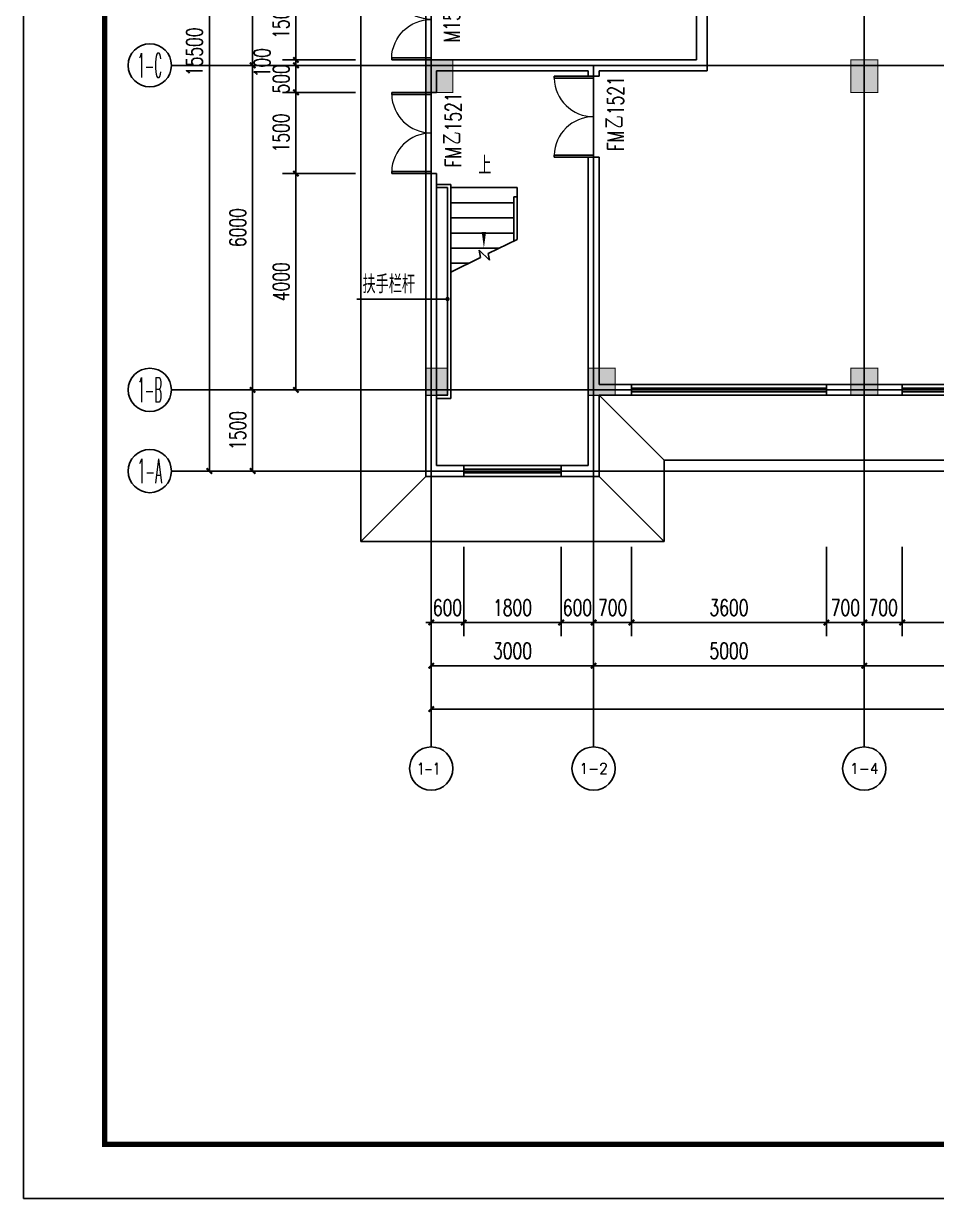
# Model space of a CAD drawing. Extents: x -6243262 to 3079315, y -2914302 to 172723.
# Drawn here: x -2555583 to -2538717, y -733350 to -711628 of the extents above; entities that cross this region are included whole.
import ezdxf
from ezdxf.enums import TextEntityAlignment as Align

# ---------------------------------------------------------------- set-up
doc = ezdxf.new("R2010")
doc.units = 0
doc.header["$LTSCALE"] = 1000
for name, color, linetype in [('0-柱网', 2, 'Continuous'), ('AXIS', 3, 'Continuous'), ('AXIS_TEXT', 7, 'Continuous'), ('DIM_LEAD', 3, 'Continuous'), ('DIM_SYMB', 3, 'Continuous'), ('DOOR_FIRE', 4, 'Continuous'), ('DOOR_FIRE_TEXT', 7, 'Continuous'), ('DOTE', 24, 'Continuous'), ('HANDRAIL', 3, 'Continuous'), ('PUB_DIM', 3, 'Continuous'), ('PUB_TITLE', 4, 'Continuous'), ('STAIR', 2, 'Continuous'), ('WALL', 9, 'Continuous'), ('WINDOW', 4, 'Continuous'), ('WINDOW_TEXT', 7, 'Continuous')]:
    doc.layers.add(name, color=color, linetype=linetype)
doc.styles.add('_TCH_AXIS', font='COMPLEX', dxfattribs={"bigfont": 'GBCBIG'})
doc.styles.add('_TCH_DIM', font='SIMPLEX', dxfattribs={"bigfont": 'GBCBIG'})
doc.styles.add('_TCH_DIM_T3', font='SIMPLEX', dxfattribs={"width": 0.705882, "bigfont": 'GBCBIG'})
doc.styles.add('_TCH_WINDOW', font='SIMPLEX', dxfattribs={"height": 3.5, "bigfont": 'GBCBIG'})
doc.styles.add('COMPLEX', font='COMPLEX')
doc.dimstyles.new('_TCH_ARCH&&100', dxfattribs={"dimtxt": 297.5, "dimasz": 100, "dimexe": 250, "dimexo": 300, "dimgap": 126.25, "dimtad": 1, "dimdec": 0, "dimzin": 0, "dimdsep": 46, "dimtxsty": '_TCH_DIM_T3', "dimblk": 'ARCHTICK', "dimcen": 0.09, "dimclrt": 7, "dimazin": 2, "dimtfac": 1, "dimtdec": 0, "dimtix": 1, "dimtmove": 2, "dimatfit": 3, "dimfxl": 0, "dimtolj": 1, "dimtzin": 0, "dimarcsym": 0})

# ---------------------------------------------------------------- blocks, each defined once
blk = doc.blocks.new('1#柱网')
at = {"layer": '0-柱网'}
for points in [[(494005, 85967), (494005, 85367), (494505, 85367), (494505, 85967)], [(501855, 85967), (501855, 85367), (502355, 85367), (502355, 85967)], [(494005, 80267), (494005, 79767), (494405, 79767), (494405, 80267)], [(497005, 80267), (497005, 79767), (497505, 79767), (497505, 80267)], [(501855, 80267), (501855, 79767), (502355, 79767), (502355, 80267)]]:
    blk.add_hatch(color=0, dxfattribs=at).paths.add_polyline_path(points)
at = {"layer": '0-柱网', "color": 0, "const_width": 20}
for points in [[(494005, 85967), (494005, 85367), (494505, 85367), (494505, 85967), (494005, 85967)], [(501855, 85967), (501855, 85367), (502355, 85367), (502355, 85967), (501855, 85967)], [(494005, 80267), (494005, 79767), (494405, 79767), (494405, 80267), (494005, 80267)], [(497005, 80267), (497005, 79767), (497505, 79767), (497505, 80267), (497005, 80267)], [(501855, 80267), (501855, 79767), (502355, 79767), (502355, 80267), (501855, 80267)]]:
    blk.add_lwpolyline(points, dxfattribs=at)
blk = doc.blocks.new('_AXISO')
at = {"color": 0}
blk.add_circle((0, 0), 0.5, dxfattribs=at)
at = {"layer": 'AXIS_TEXT', "color": 0, "style": 'COMPLEX', "width": 1.041667}
blk.add_attdef('A', text='', height=0.56, dxfattribs=at).set_placement((-0.25, -0.28), (0.25, -0.28), align=Align.FIT)
blk = doc.blocks.new('_ArchTick')
at = {"color": 0, "linetype": 'ByBlock', "const_width": 0.4}
blk.add_lwpolyline([(-0.5, -0.5), (0.5, 0.5)], dxfattribs=at)
blk = doc.blocks.new('*D994')
at = {"layer": 'Defpoints', "color": 0, "transparency": 16777216}
for p in [(-2550550, -710802), (-2549150, -710802), (-2549150, -712302)]:
    blk.add_point(p, dxfattribs=at)
at = {"layer": 'PUB_DIM', "color": 0, "lineweight": -2, "transparency": 16777216}
for p, q in [((-2549450, -710802), (-2550800, -710802)), ((-2550550, -712302), (-2550550, -710802)), ((-2549450, -712302), (-2550800, -712302))]:
    blk.add_line(p, q, dxfattribs=at)
at = {"layer": 'PUB_DIM', "color": 0, "lineweight": -2, "transparency": 16777216, "xscale": 100, "yscale": 100, "zscale": 100}
for p, rotation in [((-2550550, -710802), 90), ((-2550550, -712302), 270)]:
    blk.add_blockref('_ArchTick', p, dxfattribs=dict(at, rotation=rotation))
at = {"layer": 'PUB_DIM', "color": 7, "transparency": 16777216, "insert": (-2550825, -711552), "char_height": 297.5, "attachment_point": 5, "rotation": 90, "style": '_TCH_DIM_T3'}
blk.add_mtext('\\A1;1500', dxfattribs=at)
blk = doc.blocks.new('*D995')
at = {"layer": 'Defpoints', "color": 0, "transparency": 16777216}
for p in [(-2550550, -712302), (-2549150, -712302), (-2549150, -712402)]:
    blk.add_point(p, dxfattribs=at)
at = {"layer": 'PUB_DIM', "color": 0, "lineweight": -2, "transparency": 16777216}
for p, q in [((-2550550, -712302), (-2550550, -712202)), ((-2549450, -712302), (-2550800, -712302)), ((-2549450, -712402), (-2550800, -712402)), ((-2550550, -712402), (-2550550, -712302)), ((-2550550, -712402), (-2550550, -712502))]:
    blk.add_line(p, q, dxfattribs=at)
at = {"layer": 'PUB_DIM', "color": 0, "lineweight": -2, "transparency": 16777216, "xscale": 100, "yscale": 100, "zscale": 100}
for p, rotation in [((-2550550, -712302), 270), ((-2550550, -712402), 90)]:
    blk.add_blockref('_ArchTick', p, dxfattribs=dict(at, rotation=rotation))
at = {"layer": 'PUB_DIM', "color": 7, "transparency": 16777216, "insert": (-2551175, -712352), "char_height": 297.5, "attachment_point": 5, "rotation": 90, "style": '_TCH_DIM_T3'}
blk.add_mtext('\\A1;100', dxfattribs=at)
blk = doc.blocks.new('*D996')
at = {"layer": 'Defpoints', "color": 0, "transparency": 16777216}
for p in [(-2550550, -712402), (-2549150, -712402), (-2549150, -712902)]:
    blk.add_point(p, dxfattribs=at)
at = {"layer": 'PUB_DIM', "color": 0, "lineweight": -2, "transparency": 16777216}
for p, q in [((-2549450, -712402), (-2550800, -712402)), ((-2550550, -712402), (-2550550, -712302)), ((-2550550, -712902), (-2550550, -712402)), ((-2549450, -712902), (-2550800, -712902)), ((-2550550, -712902), (-2550550, -713002))]:
    blk.add_line(p, q, dxfattribs=at)
at = {"layer": 'PUB_DIM', "color": 0, "lineweight": -2, "transparency": 16777216, "xscale": 100, "yscale": 100, "zscale": 100}
for p, rotation in [((-2550550, -712402), 270), ((-2550550, -712902), 90)]:
    blk.add_blockref('_ArchTick', p, dxfattribs=dict(at, rotation=rotation))
at = {"layer": 'PUB_DIM', "color": 7, "transparency": 16777216, "insert": (-2550825, -712652), "char_height": 297.5, "attachment_point": 5, "rotation": 90, "style": '_TCH_DIM_T3'}
blk.add_mtext('\\A1;500', dxfattribs=at)
blk = doc.blocks.new('*D997')
at = {"layer": 'Defpoints', "color": 0, "transparency": 16777216}
for p in [(-2550550, -712902), (-2549150, -712902), (-2549150, -714402)]:
    blk.add_point(p, dxfattribs=at)
at = {"layer": 'PUB_DIM', "color": 0, "lineweight": -2, "transparency": 16777216}
for p, q in [((-2549450, -712902), (-2550800, -712902)), ((-2550550, -714402), (-2550550, -712902)), ((-2549450, -714402), (-2550800, -714402))]:
    blk.add_line(p, q, dxfattribs=at)
at = {"layer": 'PUB_DIM', "color": 0, "lineweight": -2, "transparency": 16777216, "xscale": 100, "yscale": 100, "zscale": 100}
for p, rotation in [((-2550550, -712902), 90), ((-2550550, -714402), 270)]:
    blk.add_blockref('_ArchTick', p, dxfattribs=dict(at, rotation=rotation))
at = {"layer": 'PUB_DIM', "color": 7, "transparency": 16777216, "insert": (-2550825, -713652), "char_height": 297.5, "attachment_point": 5, "rotation": 90, "style": '_TCH_DIM_T3'}
blk.add_mtext('\\A1;1500', dxfattribs=at)
blk = doc.blocks.new('*D998')
at = {"layer": 'Defpoints', "color": 0, "transparency": 16777216}
for p in [(-2550550, -714402), (-2549150, -714402), (-2549150, -718402)]:
    blk.add_point(p, dxfattribs=at)
at = {"layer": 'PUB_DIM', "color": 0, "lineweight": -2, "transparency": 16777216}
for p, q in [((-2549450, -714402), (-2550800, -714402)), ((-2550550, -718402), (-2550550, -714402)), ((-2549450, -718402), (-2550800, -718402))]:
    blk.add_line(p, q, dxfattribs=at)
at = {"layer": 'PUB_DIM', "color": 0, "lineweight": -2, "transparency": 16777216, "xscale": 100, "yscale": 100, "zscale": 100}
for p, rotation in [((-2550550, -714402), 90), ((-2550550, -718402), 270)]:
    blk.add_blockref('_ArchTick', p, dxfattribs=dict(at, rotation=rotation))
at = {"layer": 'PUB_DIM', "color": 7, "transparency": 16777216, "insert": (-2550825, -716402), "char_height": 297.5, "attachment_point": 5, "rotation": 90, "style": '_TCH_DIM_T3'}
blk.add_mtext('\\A1;4000', dxfattribs=at)
blk = doc.blocks.new('*D1020')
at = {"layer": 'Defpoints', "color": 0, "transparency": 16777216}
for p in [(-2539350, -721002), (-2536750, -721002), (-2536750, -722702)]:
    blk.add_point(p, dxfattribs=at)
at = {"layer": 'PUB_DIM', "color": 0, "lineweight": -2, "transparency": 16777216}
for p, q in [((-2539350, -721302), (-2539350, -722952)), ((-2536750, -721302), (-2536750, -722952)), ((-2539350, -722702), (-2536750, -722702))]:
    blk.add_line(p, q, dxfattribs=at)
at = {"layer": 'PUB_DIM', "color": 0, "lineweight": -2, "transparency": 16777216, "xscale": 100, "yscale": 100, "zscale": 100, "rotation": 180}
blk.add_blockref('_ArchTick', (-2539350, -722702), dxfattribs=at)
at = {"layer": 'PUB_DIM', "color": 0, "lineweight": -2, "transparency": 16777216, "xscale": 100, "yscale": 100, "zscale": 100}
blk.add_blockref('_ArchTick', (-2536750, -722702), dxfattribs=at)
at = {"layer": 'PUB_DIM', "color": 7, "transparency": 16777216, "insert": (-2538050, -722427), "char_height": 297.5, "attachment_point": 5, "style": '_TCH_DIM_T3'}
blk.add_mtext('\\A1;2600', dxfattribs=at)
blk = doc.blocks.new('*D1021')
at = {"layer": 'Defpoints', "color": 0, "transparency": 16777216}
for p in [(-2540050, -721002), (-2539350, -721002), (-2539350, -722702)]:
    blk.add_point(p, dxfattribs=at)
at = {"layer": 'PUB_DIM', "color": 0, "lineweight": -2, "transparency": 16777216}
for p, q in [((-2540050, -721302), (-2540050, -722952)), ((-2539350, -721302), (-2539350, -722952)), ((-2540050, -722702), (-2540150, -722702)), ((-2540050, -722702), (-2539350, -722702)), ((-2539350, -722702), (-2539250, -722702))]:
    blk.add_line(p, q, dxfattribs=at)
at = {"layer": 'PUB_DIM', "color": 0, "lineweight": -2, "transparency": 16777216, "xscale": 100, "yscale": 100, "zscale": 100}
blk.add_blockref('_ArchTick', (-2540050, -722702), dxfattribs=at)
at = {"layer": 'PUB_DIM', "color": 0, "lineweight": -2, "transparency": 16777216, "xscale": 100, "yscale": 100, "zscale": 100, "rotation": 180}
blk.add_blockref('_ArchTick', (-2539350, -722702), dxfattribs=at)
at = {"layer": 'PUB_DIM', "color": 7, "transparency": 16777216, "insert": (-2539700, -722427), "char_height": 297.5, "attachment_point": 5, "style": '_TCH_DIM_T3'}
blk.add_mtext('\\A1;700', dxfattribs=at)
blk = doc.blocks.new('*D1022')
at = {"layer": 'Defpoints', "color": 0, "transparency": 16777216}
for p in [(-2540750, -721002), (-2540050, -721002), (-2540050, -722702)]:
    blk.add_point(p, dxfattribs=at)
at = {"layer": 'PUB_DIM', "color": 0, "lineweight": -2, "transparency": 16777216}
for p, q in [((-2540750, -721302), (-2540750, -722952)), ((-2540050, -721302), (-2540050, -722952)), ((-2540750, -722702), (-2540850, -722702)), ((-2540750, -722702), (-2540050, -722702)), ((-2540050, -722702), (-2539950, -722702))]:
    blk.add_line(p, q, dxfattribs=at)
at = {"layer": 'PUB_DIM', "color": 0, "lineweight": -2, "transparency": 16777216, "xscale": 100, "yscale": 100, "zscale": 100}
blk.add_blockref('_ArchTick', (-2540750, -722702), dxfattribs=at)
at = {"layer": 'PUB_DIM', "color": 0, "lineweight": -2, "transparency": 16777216, "xscale": 100, "yscale": 100, "zscale": 100, "rotation": 180}
blk.add_blockref('_ArchTick', (-2540050, -722702), dxfattribs=at)
at = {"layer": 'PUB_DIM', "color": 7, "transparency": 16777216, "insert": (-2540400, -722427), "char_height": 297.5, "attachment_point": 5, "style": '_TCH_DIM_T3'}
blk.add_mtext('\\A1;700', dxfattribs=at)
blk = doc.blocks.new('*D1023')
at = {"layer": 'Defpoints', "color": 0, "transparency": 16777216}
for p in [(-2544350, -721002), (-2540750, -721002), (-2540750, -722702)]:
    blk.add_point(p, dxfattribs=at)
at = {"layer": 'PUB_DIM', "color": 0, "lineweight": -2, "transparency": 16777216}
for p, q in [((-2544350, -721302), (-2544350, -722952)), ((-2540750, -721302), (-2540750, -722952)), ((-2544350, -722702), (-2540750, -722702))]:
    blk.add_line(p, q, dxfattribs=at)
at = {"layer": 'PUB_DIM', "color": 0, "lineweight": -2, "transparency": 16777216, "xscale": 100, "yscale": 100, "zscale": 100, "rotation": 180}
blk.add_blockref('_ArchTick', (-2544350, -722702), dxfattribs=at)
at = {"layer": 'PUB_DIM', "color": 0, "lineweight": -2, "transparency": 16777216, "xscale": 100, "yscale": 100, "zscale": 100}
blk.add_blockref('_ArchTick', (-2540750, -722702), dxfattribs=at)
at = {"layer": 'PUB_DIM', "color": 7, "transparency": 16777216, "insert": (-2542550, -722427), "char_height": 297.5, "attachment_point": 5, "style": '_TCH_DIM_T3'}
blk.add_mtext('\\A1;3600', dxfattribs=at)
blk = doc.blocks.new('*D1024')
at = {"layer": 'Defpoints', "color": 0, "transparency": 16777216}
for p in [(-2545050, -721002), (-2544350, -721002), (-2544350, -722702)]:
    blk.add_point(p, dxfattribs=at)
at = {"layer": 'PUB_DIM', "color": 0, "lineweight": -2, "transparency": 16777216}
for p, q in [((-2545050, -721302), (-2545050, -722952)), ((-2544350, -721302), (-2544350, -722952)), ((-2545050, -722702), (-2545150, -722702)), ((-2545050, -722702), (-2544350, -722702)), ((-2544350, -722702), (-2544250, -722702))]:
    blk.add_line(p, q, dxfattribs=at)
at = {"layer": 'PUB_DIM', "color": 0, "lineweight": -2, "transparency": 16777216, "xscale": 100, "yscale": 100, "zscale": 100}
blk.add_blockref('_ArchTick', (-2545050, -722702), dxfattribs=at)
at = {"layer": 'PUB_DIM', "color": 0, "lineweight": -2, "transparency": 16777216, "xscale": 100, "yscale": 100, "zscale": 100, "rotation": 180}
blk.add_blockref('_ArchTick', (-2544350, -722702), dxfattribs=at)
at = {"layer": 'PUB_DIM', "color": 7, "transparency": 16777216, "insert": (-2544700, -722427), "char_height": 297.5, "attachment_point": 5, "style": '_TCH_DIM_T3'}
blk.add_mtext('\\A1;700', dxfattribs=at)
blk = doc.blocks.new('*D1025')
at = {"layer": 'Defpoints', "color": 0, "transparency": 16777216}
for p in [(-2545650, -721002), (-2545050, -721002), (-2545050, -722702)]:
    blk.add_point(p, dxfattribs=at)
at = {"layer": 'PUB_DIM', "color": 0, "lineweight": -2, "transparency": 16777216}
for p, q in [((-2545650, -721302), (-2545650, -722952)), ((-2545050, -721302), (-2545050, -722952)), ((-2545650, -722702), (-2545750, -722702)), ((-2545650, -722702), (-2545050, -722702)), ((-2545050, -722702), (-2544950, -722702))]:
    blk.add_line(p, q, dxfattribs=at)
at = {"layer": 'PUB_DIM', "color": 0, "lineweight": -2, "transparency": 16777216, "xscale": 100, "yscale": 100, "zscale": 100}
blk.add_blockref('_ArchTick', (-2545650, -722702), dxfattribs=at)
at = {"layer": 'PUB_DIM', "color": 0, "lineweight": -2, "transparency": 16777216, "xscale": 100, "yscale": 100, "zscale": 100, "rotation": 180}
blk.add_blockref('_ArchTick', (-2545050, -722702), dxfattribs=at)
at = {"layer": 'PUB_DIM', "color": 7, "transparency": 16777216, "insert": (-2545350, -722427), "char_height": 297.5, "attachment_point": 5, "style": '_TCH_DIM_T3'}
blk.add_mtext('\\A1;600', dxfattribs=at)
blk = doc.blocks.new('*D1026')
at = {"layer": 'Defpoints', "color": 0, "transparency": 16777216}
for p in [(-2547450, -721002), (-2545650, -721002), (-2545650, -722702)]:
    blk.add_point(p, dxfattribs=at)
at = {"layer": 'PUB_DIM', "color": 0, "lineweight": -2, "transparency": 16777216}
for p, q in [((-2547450, -721302), (-2547450, -722952)), ((-2545650, -721302), (-2545650, -722952)), ((-2547450, -722702), (-2545650, -722702))]:
    blk.add_line(p, q, dxfattribs=at)
at = {"layer": 'PUB_DIM', "color": 0, "lineweight": -2, "transparency": 16777216, "xscale": 100, "yscale": 100, "zscale": 100, "rotation": 180}
blk.add_blockref('_ArchTick', (-2547450, -722702), dxfattribs=at)
at = {"layer": 'PUB_DIM', "color": 0, "lineweight": -2, "transparency": 16777216, "xscale": 100, "yscale": 100, "zscale": 100}
blk.add_blockref('_ArchTick', (-2545650, -722702), dxfattribs=at)
at = {"layer": 'PUB_DIM', "color": 7, "transparency": 16777216, "insert": (-2546550, -722427), "char_height": 297.5, "attachment_point": 5, "style": '_TCH_DIM_T3'}
blk.add_mtext('\\A1;1800', dxfattribs=at)
blk = doc.blocks.new('*D1027')
at = {"layer": 'Defpoints', "color": 0, "transparency": 16777216}
for p in [(-2548050, -721002), (-2547450, -721002), (-2547450, -722702)]:
    blk.add_point(p, dxfattribs=at)
at = {"layer": 'PUB_DIM', "color": 0, "lineweight": -2, "transparency": 16777216}
for p, q in [((-2548050, -721302), (-2548050, -722952)), ((-2547450, -721302), (-2547450, -722952)), ((-2548050, -722702), (-2548150, -722702)), ((-2548050, -722702), (-2547450, -722702)), ((-2547450, -722702), (-2547350, -722702))]:
    blk.add_line(p, q, dxfattribs=at)
at = {"layer": 'PUB_DIM', "color": 0, "lineweight": -2, "transparency": 16777216, "xscale": 100, "yscale": 100, "zscale": 100}
blk.add_blockref('_ArchTick', (-2548050, -722702), dxfattribs=at)
at = {"layer": 'PUB_DIM', "color": 0, "lineweight": -2, "transparency": 16777216, "xscale": 100, "yscale": 100, "zscale": 100, "rotation": 180}
blk.add_blockref('_ArchTick', (-2547450, -722702), dxfattribs=at)
at = {"layer": 'PUB_DIM', "color": 7, "transparency": 16777216, "insert": (-2547750, -722427), "char_height": 297.5, "attachment_point": 5, "style": '_TCH_DIM_T3'}
blk.add_mtext('\\A1;600', dxfattribs=at)
blk = doc.blocks.new('*D1314')
at = {"layer": 'AXIS', "color": 0, "lineweight": -2, "transparency": 16777216}
for p, q in [((-2549450, -718402), (-2551600, -718402)), ((-2551350, -719902), (-2551350, -718402)), ((-2549450, -719902), (-2551600, -719902))]:
    blk.add_line(p, q, dxfattribs=at)
at = {"layer": 'Defpoints', "color": 0, "transparency": 16777216}
for p in [(-2551350, -718402), (-2549150, -718402), (-2549150, -719902)]:
    blk.add_point(p, dxfattribs=at)
at = {"layer": 'AXIS', "color": 0, "lineweight": -2, "transparency": 16777216, "xscale": 100, "yscale": 100, "zscale": 100}
for p, rotation in [((-2551350, -718402), 90), ((-2551350, -719902), 270)]:
    blk.add_blockref('_ArchTick', p, dxfattribs=dict(at, rotation=rotation))
at = {"layer": 'AXIS', "color": 7, "transparency": 16777216, "insert": (-2551625, -719152), "char_height": 297.5, "attachment_point": 5, "rotation": 90, "style": '_TCH_DIM_T3'}
blk.add_mtext('\\A1;1500', dxfattribs=at)
blk = doc.blocks.new('*D1315')
at = {"layer": 'AXIS', "color": 0, "lineweight": -2, "transparency": 16777216}
for p, q in [((-2549450, -712402), (-2551600, -712402)), ((-2551350, -718402), (-2551350, -712402)), ((-2549450, -718402), (-2551600, -718402))]:
    blk.add_line(p, q, dxfattribs=at)
at = {"layer": 'Defpoints', "color": 0, "transparency": 16777216}
for p in [(-2551350, -712402), (-2549150, -712402), (-2549150, -718402)]:
    blk.add_point(p, dxfattribs=at)
at = {"layer": 'AXIS', "color": 0, "lineweight": -2, "transparency": 16777216, "xscale": 100, "yscale": 100, "zscale": 100}
for p, rotation in [((-2551350, -712402), 90), ((-2551350, -718402), 270)]:
    blk.add_blockref('_ArchTick', p, dxfattribs=dict(at, rotation=rotation))
at = {"layer": 'AXIS', "color": 7, "transparency": 16777216, "insert": (-2551625, -715402), "char_height": 297.5, "attachment_point": 5, "rotation": 90, "style": '_TCH_DIM_T3'}
blk.add_mtext('\\A1;6000', dxfattribs=at)
blk = doc.blocks.new('*D1316')
at = {"layer": 'AXIS', "color": 0, "lineweight": -2, "transparency": 16777216}
for p, q in [((-2549450, -709802), (-2551600, -709802)), ((-2551350, -712402), (-2551350, -709802)), ((-2549450, -712402), (-2551600, -712402))]:
    blk.add_line(p, q, dxfattribs=at)
at = {"layer": 'Defpoints', "color": 0, "transparency": 16777216}
for p in [(-2551350, -709802), (-2549150, -709802), (-2549150, -712402)]:
    blk.add_point(p, dxfattribs=at)
at = {"layer": 'AXIS', "color": 0, "lineweight": -2, "transparency": 16777216, "xscale": 100, "yscale": 100, "zscale": 100}
for p, rotation in [((-2551350, -709802), 90), ((-2551350, -712402), 270)]:
    blk.add_blockref('_ArchTick', p, dxfattribs=dict(at, rotation=rotation))
at = {"layer": 'AXIS', "color": 7, "transparency": 16777216, "insert": (-2551625, -711102), "char_height": 297.5, "attachment_point": 5, "rotation": 90, "style": '_TCH_DIM_T3'}
blk.add_mtext('\\A1;2600', dxfattribs=at)
blk = doc.blocks.new('*D1319')
at = {"layer": 'AXIS', "color": 0, "lineweight": -2, "transparency": 16777216}
for p, q in [((-2549450, -704402), (-2552400, -704402)), ((-2552150, -719902), (-2552150, -704402)), ((-2549450, -719902), (-2552400, -719902))]:
    blk.add_line(p, q, dxfattribs=at)
at = {"layer": 'Defpoints', "color": 0, "transparency": 16777216}
for p in [(-2552150, -704402), (-2549150, -704402), (-2549150, -719902)]:
    blk.add_point(p, dxfattribs=at)
at = {"layer": 'AXIS', "color": 0, "lineweight": -2, "transparency": 16777216, "xscale": 100, "yscale": 100, "zscale": 100}
for p, rotation in [((-2552150, -704402), 90), ((-2552150, -719902), 270)]:
    blk.add_blockref('_ArchTick', p, dxfattribs=dict(at, rotation=rotation))
at = {"layer": 'AXIS', "color": 7, "transparency": 16777216, "insert": (-2552425, -712152), "char_height": 297.5, "attachment_point": 5, "rotation": 90, "style": '_TCH_DIM_T3'}
blk.add_mtext('\\A1;15500', dxfattribs=at)
blk = doc.blocks.new('*D1337')
at = {"layer": 'AXIS', "color": 0, "lineweight": -2, "transparency": 16777216}
for p, q in [((-2540050, -721302), (-2540050, -723752)), ((-2532050, -721302), (-2532050, -723752)), ((-2540050, -723502), (-2532050, -723502))]:
    blk.add_line(p, q, dxfattribs=at)
at = {"layer": 'Defpoints', "color": 0, "transparency": 16777216}
for p in [(-2540050, -721002), (-2532050, -721002), (-2532050, -723502)]:
    blk.add_point(p, dxfattribs=at)
at = {"layer": 'AXIS', "color": 0, "lineweight": -2, "transparency": 16777216, "xscale": 100, "yscale": 100, "zscale": 100, "rotation": 180}
blk.add_blockref('_ArchTick', (-2540050, -723502), dxfattribs=at)
at = {"layer": 'AXIS', "color": 0, "lineweight": -2, "transparency": 16777216, "xscale": 100, "yscale": 100, "zscale": 100}
blk.add_blockref('_ArchTick', (-2532050, -723502), dxfattribs=at)
at = {"layer": 'AXIS', "color": 7, "transparency": 16777216, "insert": (-2536050, -723227), "char_height": 297.5, "attachment_point": 5, "style": '_TCH_DIM_T3'}
blk.add_mtext('\\A1;8000', dxfattribs=at)
blk = doc.blocks.new('*D1338')
at = {"layer": 'AXIS', "color": 0, "lineweight": -2, "transparency": 16777216}
for p, q in [((-2545050, -721302), (-2545050, -723752)), ((-2540050, -721302), (-2540050, -723752)), ((-2545050, -723502), (-2540050, -723502))]:
    blk.add_line(p, q, dxfattribs=at)
at = {"layer": 'Defpoints', "color": 0, "transparency": 16777216}
for p in [(-2545050, -721002), (-2540050, -721002), (-2540050, -723502)]:
    blk.add_point(p, dxfattribs=at)
at = {"layer": 'AXIS', "color": 0, "lineweight": -2, "transparency": 16777216, "xscale": 100, "yscale": 100, "zscale": 100, "rotation": 180}
blk.add_blockref('_ArchTick', (-2545050, -723502), dxfattribs=at)
at = {"layer": 'AXIS', "color": 0, "lineweight": -2, "transparency": 16777216, "xscale": 100, "yscale": 100, "zscale": 100}
blk.add_blockref('_ArchTick', (-2540050, -723502), dxfattribs=at)
at = {"layer": 'AXIS', "color": 7, "transparency": 16777216, "insert": (-2542550, -723227), "char_height": 297.5, "attachment_point": 5, "style": '_TCH_DIM_T3'}
blk.add_mtext('\\A1;5000', dxfattribs=at)
blk = doc.blocks.new('*D1339')
at = {"layer": 'AXIS', "color": 0, "lineweight": -2, "transparency": 16777216}
for p, q in [((-2548050, -721302), (-2548050, -723752)), ((-2545050, -721302), (-2545050, -723752)), ((-2548050, -723502), (-2545050, -723502))]:
    blk.add_line(p, q, dxfattribs=at)
at = {"layer": 'Defpoints', "color": 0, "transparency": 16777216}
for p in [(-2548050, -721002), (-2545050, -721002), (-2545050, -723502)]:
    blk.add_point(p, dxfattribs=at)
at = {"layer": 'AXIS', "color": 0, "lineweight": -2, "transparency": 16777216, "xscale": 100, "yscale": 100, "zscale": 100, "rotation": 180}
blk.add_blockref('_ArchTick', (-2548050, -723502), dxfattribs=at)
at = {"layer": 'AXIS', "color": 0, "lineweight": -2, "transparency": 16777216, "xscale": 100, "yscale": 100, "zscale": 100}
blk.add_blockref('_ArchTick', (-2545050, -723502), dxfattribs=at)
at = {"layer": 'AXIS', "color": 7, "transparency": 16777216, "insert": (-2546550, -723227), "char_height": 297.5, "attachment_point": 5, "style": '_TCH_DIM_T3'}
blk.add_mtext('\\A1;3000', dxfattribs=at)
blk = doc.blocks.new('*D1340')
at = {"layer": 'AXIS', "color": 0, "lineweight": -2, "transparency": 16777216}
for p, q in [((-2548050, -721302), (-2548050, -724552)), ((-2508050, -721302), (-2508050, -724552)), ((-2548050, -724302), (-2508050, -724302))]:
    blk.add_line(p, q, dxfattribs=at)
at = {"layer": 'Defpoints', "color": 0, "transparency": 16777216}
for p in [(-2548050, -721002), (-2508050, -721002), (-2508050, -724302)]:
    blk.add_point(p, dxfattribs=at)
at = {"layer": 'AXIS', "color": 0, "lineweight": -2, "transparency": 16777216, "xscale": 100, "yscale": 100, "zscale": 100, "rotation": 180}
blk.add_blockref('_ArchTick', (-2548050, -724302), dxfattribs=at)
at = {"layer": 'AXIS', "color": 0, "lineweight": -2, "transparency": 16777216, "xscale": 100, "yscale": 100, "zscale": 100}
blk.add_blockref('_ArchTick', (-2508050, -724302), dxfattribs=at)
at = {"layer": 'AXIS', "color": 7, "transparency": 16777216, "insert": (-2528050, -724027), "char_height": 297.5, "attachment_point": 5, "style": '_TCH_DIM_T3'}
blk.add_mtext('\\A1;40000', dxfattribs=at)
blk = doc.blocks.new('$WINLIB2D$00000001')
at = {"color": 0}
for points in [[(-0.5, 0.5), (-0.5, -0.5)], [(-0.5, 0.5), (0.5, 0.5)], [(0.5, -0.5), (0.5, 0.5)], [(0.5, 0.1667), (-0.5, 0.1667)], [(0.5, -0.1667), (-0.5, -0.1667)], [(-0.5, -0.5), (0.5, -0.5)]]:
    blk.add_lwpolyline(points, dxfattribs=at)
blk = doc.blocks.new('$DorLib2D$00000002')
at = {"color": 0}
for p, q in [((-0.5, 0), (-0.5, 0.4875)), ((-0.475, 0.4875), (-0.5, 0.4875)), ((-0.475, 0), (-0.475, 0.4875)), ((0.475, 0), (0.475, 0.4875)), ((0.475, 0.4875), (0.5, 0.4875)), ((0.5, 0), (0.5, 0.4875)), ((-0.5, 0), (-0.475, 0)), ((0.5, 0), (0.475, 0))]:
    blk.add_line(p, q, dxfattribs=at)
at = {"color": 0, "lineweight": 13}
for centre, start, end in [((-0.4875, 0), 0, 88.53072), ((0.4875, 0), 91.46928, 180)]:
    blk.add_arc(centre, 0.4875, start, end, dxfattribs=at)

msp = doc.modelspace()

# ---------------------------------------------------------------- linework, layer by layer
at = {"color": 2}
for points in [[(-2523800.4, -703101.6), (-2506750.4, -703101.6), (-2506750.4, -719701.6), (-2522750.4, -719701.6), (-2522750.4, -721201.6), (-2528350.4, -721201.6), (-2528350.4, -719701.6), (-2543750.4, -719701.6), (-2543750.4, -721201.6), (-2549350.4, -721201.6), (-2549350.4, -703101.6), (-2532300.4, -703101.6)], [(-2543750.4, -719701.6), (-2544950.4, -718501.6)], [(-2548150.4, -720001.6), (-2549350.4, -721201.6)], [(-2544950.4, -720001.6), (-2543750.4, -721201.6)]]:
    msp.add_lwpolyline(points, dxfattribs=at)
msp.add_lwpolyline([(-2548150.4, -704301.6), (-2507950.4, -704301.6), (-2507950.4, -718501.6), (-2523950.4, -718501.6), (-2523950.4, -720001.6), (-2527150.4, -720001.6), (-2527150.4, -718501.6), (-2544950.4, -718501.6), (-2544950.4, -720001.6), (-2548150.4, -720001.6)], close=True)
at = {"layer": 'AXIS'}
for p, q in [((-2549150.4, -712401.6), (-2552850.4, -712401.6)), ((-2549150.4, -718401.6), (-2552850.4, -718401.6)), ((-2549150.4, -719901.6), (-2552850.4, -719901.6)), ((-2548050.4, -721001.6), (-2548050.4, -725001.6)), ((-2545050.4, -721001.6), (-2545050.4, -725001.6)), ((-2540050.4, -721001.6), (-2540050.4, -725001.6))]:
    msp.add_line(p, q, dxfattribs=at)
at = {"layer": 'DIM_LEAD'}
for p, q in [((-2548334.1, -716721.6), (-2549426.3, -716721.6)), ((-2547750.4, -716721.6), (-2548334.1, -716721.6))]:
    msp.add_line(p, q, dxfattribs=at)
at = {"layer": 'DIM_LEAD', "const_width": 40}
msp.add_lwpolyline([(-2547730.4, -716721.6, 1), (-2547770.4, -716721.6, 1)], format="xyb", close=True, dxfattribs=at)
at = {"layer": 'DIM_SYMB'}
msp.add_lwpolyline([(-2547077.9, -714521.6, 0, 0, 0), (-2547077.9, -715781.6, 0, 80, 0), (-2547077.9, -715481.6, 0, 0, 0)], format="xyseb", dxfattribs=at)
at = {"layer": 'DOOR_FIRE'}
msp.add_line((-2548150.4, -714401.6), (-2548150.4, -712901.6), dxfattribs=at)
at = {"layer": 'DOTE'}
for p, q in [((-2548050.4, -721001.6), (-2548050.4, -700301.6)), ((-2540050.4, -721001.6), (-2540050.4, -700301.6)), ((-2506950.4, -712401.6), (-2549150.4, -712401.6)), ((-2545050.4, -721001.6), (-2545050.4, -712401.6)), ((-2506950.4, -718401.6), (-2549150.4, -718401.6)), ((-2506950.4, -719901.6), (-2549150.4, -719901.6))]:
    msp.add_line(p, q, dxfattribs=at)
at = {"layer": 'HANDRAIL'}
for p, q in [((-2547690.4, -714601.6), (-2547950.4, -714601.6)), ((-2547950.4, -714661.6), (-2547950.4, -714601.6)), ((-2547750.4, -714661.6), (-2547950.4, -714661.6)), ((-2547750.4, -718501.6), (-2547750.4, -714661.6)), ((-2547690.4, -718561.6), (-2547690.4, -714601.6)), ((-2547950.4, -718501.6), (-2547750.4, -718501.6)), ((-2547950.4, -718501.6), (-2547950.4, -718561.6)), ((-2547950.4, -718561.6), (-2547690.4, -718561.6))]:
    msp.add_line(p, q, dxfattribs=at)
at = {"layer": 'PUB_TITLE'}
msp.add_lwpolyline([(-2555582.9, -733350.5), (-2496182.9, -733350.5), (-2496182.9, -691350.5), (-2555582.9, -691350.5)], close=True, dxfattribs=at)
at = {"layer": 'PUB_TITLE', "const_width": 100}
msp.add_lwpolyline([(-2554082.9, -732350.5), (-2497182.9, -732350.5), (-2497182.9, -692350.5), (-2554082.9, -692350.5)], close=True, dxfattribs=at)
at = {"layer": 'STAIR'}
for p, q in [((-2547690.4, -714661.6), (-2547690.4, -716224.7)), ((-2546465.4, -714661.6), (-2547690.4, -714661.6)), ((-2546465.4, -714661.6), (-2546465.4, -714831.6)), ((-2546525.4, -714831.6), (-2546525.4, -715648.2)), ((-2546465.4, -714831.6), (-2546525.4, -714831.6)), ((-2546465.4, -714831.6), (-2546465.4, -715618.5)), ((-2546465.4, -714831.6), (-2546465.4, -715618.5)), ((-2546525.4, -714941.6), (-2547690.4, -714941.6)), ((-2546525.4, -715221.6), (-2547690.4, -715221.6)), ((-2546525.4, -715501.6), (-2547690.4, -715501.6)), ((-2546997.4, -715881.7), (-2546465.4, -715618.5)), ((-2546795, -715781.6), (-2547690.4, -715781.6)), ((-2547690.4, -716224.7), (-2547140.5, -715952.6)), ((-2547140.5, -715952.6), (-2547167, -715820.2)), ((-2547167, -715820.2), (-2546972.5, -716005.9)), ((-2546972.5, -716005.9), (-2546997.4, -715881.7)), ((-2547360.8, -716061.6), (-2547690.4, -716061.6))]:
    msp.add_line(p, q, dxfattribs=at)
at = {"layer": 'WALL'}
for p, q in [((-2543150.4, -712301.6), (-2543150.4, -707201.6)), ((-2542950.4, -712501.6), (-2542950.4, -707101.6)), ((-2547950.4, -712301.6), (-2548150.4, -712301.6)), ((-2548150.4, -712301.6), (-2548150.4, -712401.6)), ((-2548150.4, -712401.6), (-2548150.4, -712901.6)), ((-2545050.4, -712301.6), (-2547950.4, -712301.6)), ((-2543150.4, -712301.6), (-2545050.4, -712301.6)), ((-2547950.4, -712901.6), (-2547950.4, -712501.6)), ((-2545150.4, -712501.6), (-2547950.4, -712501.6)), ((-2545150.4, -712501.6), (-2545150.4, -712601.6)), ((-2545150.4, -712601.6), (-2544950.4, -712601.6)), ((-2544950.4, -712601.6), (-2544950.4, -712501.6)), ((-2542950.4, -712501.6), (-2544950.4, -712501.6)), ((-2548150.4, -712901.6), (-2547950.4, -712901.6)), ((-2544950.4, -714101.6), (-2545150.4, -714101.6)), ((-2545150.4, -714101.6), (-2545150.4, -718401.6)), ((-2544950.4, -718301.6), (-2544950.4, -714101.6)), ((-2547950.4, -714401.6), (-2548150.4, -714401.6)), ((-2548150.4, -714401.6), (-2548150.4, -720001.6)), ((-2547950.4, -719801.6), (-2547950.4, -714401.6)), ((-2544350.4, -718301.6), (-2544950.4, -718301.6)), ((-2544350.4, -718501.6), (-2544350.4, -718301.6)), ((-2539350.4, -718301.6), (-2540750.4, -718301.6)), ((-2540750.4, -718301.6), (-2540750.4, -718501.6)), ((-2539350.4, -718501.6), (-2539350.4, -718301.6)), ((-2545150.4, -719801.6), (-2545150.4, -718401.6)), ((-2544950.4, -718501.6), (-2544350.4, -718501.6)), ((-2544950.4, -720001.6), (-2544950.4, -718501.6)), ((-2540750.4, -718501.6), (-2539350.4, -718501.6)), ((-2547450.4, -719801.6), (-2547950.4, -719801.6)), ((-2547450.4, -720001.6), (-2547450.4, -719801.6)), ((-2545150.4, -719801.6), (-2545650.4, -719801.6)), ((-2545650.4, -719801.6), (-2545650.4, -720001.6)), ((-2548150.4, -720001.6), (-2547450.4, -720001.6)), ((-2545650.4, -720001.6), (-2544950.4, -720001.6))]:
    msp.add_line(p, q, dxfattribs=at)

# ---------------------------------------------------------------- block references
at = {"layer": '0-柱网'}
msp.add_blockref('1#柱网', (-3042155.4, -798268.8), dxfattribs=at)
at = {"layer": 'AXIS'}
ref = msp.add_blockref('_AXISO', (-2553250.4, -712401.6), dxfattribs=dict(at, xscale=800, yscale=800, zscale=800))
ref.add_attrib('A', '1-C', dxfattribs={"layer": 'AXIS_TEXT', "height": 452.55, "style": '_TCH_AXIS', "width": 0.375}).set_placement((-2553476.7, -712627.8), (-2553024.1, -712627.8), align=Align.FIT)
ref = msp.add_blockref('_AXISO', (-2553250.4, -718401.6), dxfattribs=dict(at, xscale=800, yscale=800, zscale=800))
ref.add_attrib('A', '1-B', dxfattribs={"layer": 'AXIS_TEXT', "height": 452.55, "style": '_TCH_AXIS', "width": 0.362069}).set_placement((-2553476.7, -718627.8), (-2553024.1, -718627.8), align=Align.FIT)
ref = msp.add_blockref('_AXISO', (-2553250.4, -719901.6), dxfattribs=dict(at, xscale=800, yscale=800, zscale=800))
ref.add_attrib('A', '1-A', dxfattribs={"layer": 'AXIS_TEXT', "height": 452.55, "style": '_TCH_AXIS', "width": 0.355932}).set_placement((-2553476.7, -720127.8), (-2553024.1, -720127.8), align=Align.FIT)
at = {"layer": 'AXIS', "color": 8}
ref = msp.add_blockref('_AXISO', (-2548050.4, -725401.6), dxfattribs=dict(at, xscale=800, yscale=800, zscale=800))
ref.add_attrib('A', '1-1 ', dxfattribs={"layer": 'AXIS_TEXT', "height": 216.85, "style": '_TCH_AXIS', "width": 0.649351}).set_placement((-2548308.5, -725510), (-2547792.2, -725510), align=Align.FIT)
ref = msp.add_blockref('_AXISO', (-2545050.4, -725401.6), dxfattribs=dict(at, xscale=800, yscale=800, zscale=800))
ref.add_attrib('A', '1-2', dxfattribs={"layer": 'AXIS_TEXT', "height": 199.75, "style": '_TCH_AXIS'}).set_placement((-2545312, -725501.4), (-2544788.8, -725501.4), align=Align.FIT)
ref = msp.add_blockref('_AXISO', (-2540050.4, -725401.6), dxfattribs=dict(at, xscale=800, yscale=800, zscale=800))
ref.add_attrib('A', '1-4', dxfattribs={"layer": 'AXIS_TEXT', "height": 193.6, "style": '_TCH_AXIS'}).set_placement((-2540313.1, -725498.4), (-2539787.6, -725498.4), align=Align.FIT)
at = {"layer": 'DOOR_FIRE', "xscale": 1500, "yscale": 1500, "zscale": 200, "rotation": 90}
for p in [(-2545050.4, -713351.6), (-2548050.4, -713651.6)]:
    msp.add_blockref('$DorLib2D$00000002', p, dxfattribs=at)
at = {"layer": 'WINDOW'}
ref = msp.add_blockref('$DorLib2D$00000002', (-2548050.4, -711551.6), dxfattribs=dict(at, xscale=-1500, yscale=1500, zscale=-1500, rotation=90))
ref.add_attrib('A', 'M1521', (-2547521.7, -711976.6), dxfattribs={"layer": 'WINDOW_TEXT', "height": 297.5, "rotation": 90, "style": '_TCH_WINDOW', "width": 0.705882})
at = {"layer": 'WINDOW', "rotation": 180}
for p, xscale, yscale, zscale in [((-2542550.4, -718401.6), -3600, -200, -3600), ((-2538050.4, -718401.6), -2600, -200, -2600), ((-2546550.4, -719901.6), -1800, 200, -1800)]:
    msp.add_blockref('$WINLIB2D$00000001', p, dxfattribs=dict(at, xscale=xscale, yscale=yscale, zscale=zscale))

# ---------------------------------------------------------------- texts
at = {"layer": 'DIM_LEAD', "color": 7, "style": '_TCH_DIM'}
msp.add_text('扶手栏杆', height=337.59, dxfattribs=at).set_placement((-2549321.3, -716616.6))
at = {"layer": 'DIM_SYMB', "color": 7, "style": '_TCH_DIM'}
msp.add_text('上', height=337.6, dxfattribs=at).set_placement((-2547182.1, -714416.6))
at = {"layer": 'DOOR_FIRE_TEXT', "style": '_TCH_WINDOW', "width": 0.705882}
for s, p in [('1521', (-2544495.5, -713323.7)), ('1521', (-2547495.5, -713623.7)), ('FM', (-2544495.5, -713989.4)), ('FM', (-2547495.5, -714289.4))]:
    msp.add_text(s, height=297.5, rotation=90, dxfattribs=at).set_placement(p)
at = {"layer": 'DOOR_FIRE_TEXT', "style": '_TCH_WINDOW'}
for p in [(-2544495.5, -713569.4), (-2547495.5, -713869.4)]:
    msp.add_text('乙', height=337.6, rotation=90, dxfattribs=at).set_placement(p)

# ---------------------------------------------------------------- dimensions: what is measured, and where the dimension line sits
at = {"layer": 'AXIS'}
for p1, p2, distance, picture, middle in [((-2549150.4, -719901.6), (-2549150.4, -704401.6), 3000, '*D1319', (-2552425.4, -712151.6)), ((-2549150.4, -712401.6), (-2549150.4, -709801.6), 2200, '*D1316', (-2551625.4, -711101.6)), ((-2549150.4, -718401.6), (-2549150.4, -712401.6), 2200, '*D1315', (-2551625.4, -715401.6)), ((-2549150.4, -719901.6), (-2549150.4, -718401.6), 2200, '*D1314', (-2551625.4, -719151.6)), ((-2548050.4, -721001.6), (-2545050.4, -721001.6), -2500, '*D1339', (-2546550.4, -723226.6)), ((-2548050.4, -721001.6), (-2508050.4, -721001.6), -3300, '*D1340', (-2528050.4, -724026.6)), ((-2545050.4, -721001.6), (-2540050.4, -721001.6), -2500, '*D1338', (-2542550.4, -723226.6)), ((-2540050.4, -721001.6), (-2532050.4, -721001.6), -2500, '*D1337', (-2536050.4, -723226.6))]:
    dim = msp.add_aligned_dim(p1=p1, p2=p2, distance=distance, dimstyle='_TCH_ARCH&&100', dxfattribs=at)
    dim.commit()
    dim.dimension.update_dxf_attribs({"geometry": picture, "text_midpoint": middle})
at = {"layer": 'PUB_DIM'}
for p1, p2, distance, picture, middle in [((-2549150.4, -712301.6), (-2549150.4, -710801.6), 1400, '*D994', (-2550825.4, -711551.6)), ((-2549150.4, -712901.6), (-2549150.4, -712401.6), 1400, '*D996', (-2550825.4, -712651.6)), ((-2549150.4, -714401.6), (-2549150.4, -712901.6), 1400, '*D997', (-2550825.4, -713651.6)), ((-2549150.4, -718401.6), (-2549150.4, -714401.6), 1400, '*D998', (-2550825.4, -716401.6)), ((-2548050.4, -721001.6), (-2547450.4, -721001.6), -1700, '*D1027', (-2547750.4, -722426.6)), ((-2547450.4, -721001.6), (-2545650.4, -721001.6), -1700, '*D1026', (-2546550.4, -722426.6)), ((-2545650.4, -721001.6), (-2545050.4, -721001.6), -1700, '*D1025', (-2545350.4, -722426.6)), ((-2545050.4, -721001.6), (-2544350.4, -721001.6), -1700, '*D1024', (-2544700.4, -722426.6)), ((-2544350.4, -721001.6), (-2540750.4, -721001.6), -1700, '*D1023', (-2542550.4, -722426.6)), ((-2540750.4, -721001.6), (-2540050.4, -721001.6), -1700, '*D1022', (-2540400.4, -722426.6)), ((-2540050.4, -721001.6), (-2539350.4, -721001.6), -1700, '*D1021', (-2539700.4, -722426.6)), ((-2539350.4, -721001.6), (-2536750.4, -721001.6), -1700, '*D1020', (-2538050.4, -722426.6))]:
    dim = msp.add_aligned_dim(p1=p1, p2=p2, distance=distance, dimstyle='_TCH_ARCH&&100', dxfattribs=at)
    dim.commit()
    dim.dimension.update_dxf_attribs({"geometry": picture, "text_midpoint": middle})
dim = msp.add_linear_dim(base=(-2550550.4, -712301.6), p1=(-2549150.4, -712401.6), p2=(-2549150.4, -712301.6), angle=90, dimstyle='_TCH_ARCH&&100', dxfattribs=at)
dim.commit()
dim.dimension.update_dxf_attribs({"geometry": '*D995', "text_midpoint": (-2551175.4, -712351.6), "dimtype": 129})

doc.saveas('drawing.dxf')
